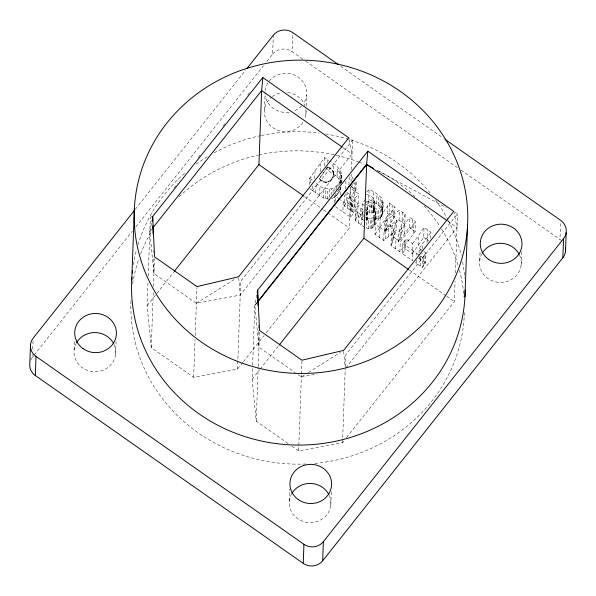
<?xml version="1.0" encoding="UTF-8"?>
<svg xmlns="http://www.w3.org/2000/svg" width="596" height="596" viewBox="0 0 596 596"><rect width="100%" height="100%" fill="white"/><g stroke="black" fill="none" stroke-linecap="round" stroke-linejoin="round"><path stroke-width="0.45" stroke-dasharray="2.98 2.23" d="M383.049 201.843C383.839 206.797 378.073 210.91 373.729 208.131L373.364 218.158C377.7 220.93 383.474 216.817 382.684 211.871C382.543 206.805 384.651 200.614 380.308 196.68C377.216 193.432 373.148 191.346 369.125 189.498L365.557 193.305M30.679 360.23A13.902 13.052 2.1 0 1 32.445 357.257L32.549 354.531M32.743 349.07L33.048 340.89M74.157 349.807L74.485 340.718M115.579 354.471L116.049 341.739M242.714 362.51L237.528 369.051L193.655 377.298L151.235 347.557L147.108 305.651L147.994 281.603M148.195 276.052L150.334 217.816L152.636 214.903M151.235 347.557L153.306 291.139M153.47 286.512L154.491 258.709M193.655 377.298L195.041 339.377M195.183 335.675L196.948 287.525M237.528 369.051L240.754 281.208L352.556 140.149L349.517 138.019M288.039 443.476L256.22 421.171L252.101 379.265L252.577 366.235M252.615 365.311L254.812 305.271L256.988 293.694M264.52 109.634L265.153 92.358M256.22 421.171L258.187 367.523M258.224 366.6L259.483 332.322M266.844 61.522L272.618 54.243L273.318 35.238M302.723 59.093L292.062 51.621L292.763 32.616M289.358 500.7L289.79 488.884M305.942 114.298L306.113 109.753M306.247 106.118L306.642 95.204M343.668 441.211L342.521 442.664L298.641 450.911L301.427 375.063M301.457 374.132L301.934 361.139M309.399 184.648L309.637 178.271L324.485 157.59L328.761 160.637M310.754 182.935L310.993 176.558M329.134 199.176L323.494 198.043L312.46 190.467L312.624 185.915M314.703 178.554L314.971 171.261M315.768 192.895L316.141 182.868C322.183 190.109 334.498 191.808 339.266 182.398C345.665 173.838 337.336 164.66 329.461 161.121M319.314 178.874L327.755 166.738C341.15 171.298 328.105 190.377 319.314 178.874L327.755 166.738M320.425 171.469L320.723 163.267M319.627 195.697L320 185.676M321.907 180.826L319.337 178.398M324.187 165.792L324.485 157.59M323.725 181.922L321.922 180.35M323.494 198.043L323.859 188.016M325.319 182.495L325.341 182.018L323.74 181.445M325.304 198.751L325.669 188.731M327.077 166.954L326.981 169.689C331.741 173.548 338.692 176.17 340.785 182.451M327.249 162.395L327.346 159.661M326.846 182.547L326.861 182.071C330.467 181.355 332.948 177.876 333.596 174.412L333.574 174.896M327.204 199.146L327.569 189.118M328.426 182.085L328.448 181.609M333.551 172.855L333.536 173.332L332.233 170.665L329.61 167.923M329.201 197.358L329.499 189.155M329.99 181.109L330.005 180.633M331.428 179.619L331.45 179.143M331.152 195.183L331.383 188.805M332.233 170.665L332.248 170.18M332.426 178.137L332.449 177.66M333.082 171.901L333.097 171.424M333.179 176.528L333.194 176.051M333.335 174.077L333.7 164.049M333.052 192.65L333.216 188.09M334.17 202.953L334.438 195.667L339.564 199.235M331.629 198.595L334.624 197.045L334.691 195.22M334.855 190.66L334.989 187.017M335.451 201.344L335.719 194.058L339.452 189.081M334.624 197.045L336.263 195.689L336.368 192.955M336.502 189.304L336.636 185.661M337.031 176.938L337.396 166.91M336.263 195.689L337.701 194.11L337.805 191.376M337.969 186.816L338.074 184.082M339.087 179.038L339.452 169.018M337.701 194.11L338.893 192.419L339.027 188.776M339.161 185.132L339.266 182.398M338.893 192.419L339.854 190.66L339.921 188.843M340.085 184.283L340.219 180.64M340.241 180.99L340.607 170.963M340.249 194.952L340.517 187.658L341.508 186.28M340.756 183.426L341.15 172.423M341.128 183.523L341.463 173.92M341.27 182.778L341.538 175.485M330.78 505.363L331.279 491.722M347.081 192.434L346.716 202.454L354.866 208.175L355.231 198.148L347.081 192.434L344.518 195.942L354.3 202.729L353.935 212.757L350.686 217.339L342.856 211.804L343.221 201.776L340.294 199.742M353.935 212.757L344.153 205.97L344.518 195.942M345.635 189.193L345.933 180.99M347.237 208.183L347.61 198.155M348.928 185.013L349.234 176.811M349.018 204.003L349.383 193.976M349.897 197.946L350.262 187.919L354.285 182.532L353.912 192.56L349.897 197.946L358.129 203.713L354.866 208.175M266.345 332.695L349.338 227.992L350.828 187.293M351.029 181.743L351.305 174.345M351.476 169.718L352.556 140.149M350.321 210.343L350.694 200.316M350.686 217.339L351.059 207.319L354.3 202.729M342.521 442.664L345.233 368.671M345.3 366.823L345.74 354.829L457.549 213.763L454.286 212.012M351.551 205.776L351.923 195.756M351.431 211.096L351.796 201.068M353.912 192.56L355.961 189.938L352.571 187.606L352.705 183.963M352.877 179.403L352.944 177.586L350.031 175.507M352.534 211.848L352.906 201.82M354.337 201.172L354.702 191.145L350.262 187.919M355.454 190.586L355.819 180.558M355.961 189.938L356.334 179.917M364.841 227.493L355.179 220.49L355.544 210.463L358.047 205.404L360.692 207.989L364.752 210.731M355.179 220.49L355.76 219.388L356.125 209.36M355.76 219.388L357.682 215.432L358.047 205.404M358.129 203.713L358.494 193.693L354.702 191.145M358.203 223.053L358.576 213.033L355.544 210.463M363.702 220.371L360.327 218.017L360.692 207.989M361.101 225.236L361.474 215.208L358.576 213.033M364.357 215.484L361.839 214.016L362.212 203.996L365.415 199.243M362.346 219.589L362.711 209.561M366.927 207.266L367.784 209.68L366.361 210.962L365.989 220.989L367.419 219.708L366.562 217.294L366.927 207.266L365.274 205.911M366.622 220.758L366.987 210.731M365.825 217.726L367.054 218.248L366.689 228.268C369.796 229.572 373.573 228.074 374.78 224.893C375.085 219.455 377.126 212.988 373.729 208.131M367.106 220.341L367.553 208.093M366.555 194.542C375.912 196.166 376.128 204.726 373.752 212.414L371.42 213.219L367.635 211.342L368.008 201.314L366.711 200.278M367.419 219.708L367.821 208.92M374.266 211.237L373.215 208.555L368.574 205.471L369.125 189.498M368.44 228.678L368.805 218.657L367.054 218.248M369.736 212.616L370.101 202.588L368.008 201.314M370.056 228.7L370.421 218.68C373.148 218.292 375.294 215.841 375.51 213.13M371.42 213.219L371.785 203.191L370.101 202.588M371.77 207.289L372.142 197.269M371.502 228.313L371.874 218.285M382.684 211.871C381.701 206.961 377.104 203.996 373.111 201.634L373.476 191.607M372.746 213.152L373.111 203.124L374.631 201.217M373.215 208.555L373.58 198.528M372.768 227.553L373.141 217.533M373.752 212.414L374.117 202.387M374.065 209.911L374.43 199.883M373.848 226.473L374.221 216.445M375.145 223.15L374.363 219.835L374.735 209.814M374.78 224.893L375.145 214.865M374.944 221.384L375.309 211.356M375.212 218.844L375.584 208.816M383.75 240.523L384.115 230.496L396.936 220.073L396.571 230.101L383.75 240.523L375.033 234.407L375.398 224.387L389.412 203.109L394.984 207.021L394.619 217.041L384.286 231.963L384.651 221.943L394.984 207.021M376.612 203.825L376.977 193.804M376.806 219.03L377.171 209.01M378.356 205.18L378.721 195.16M378.475 218.792L378.847 208.771M379.943 206.708L380.308 196.68M379.98 218.032L380.345 208.011M379.592 237.566L379.965 227.538L375.398 224.387M375.033 234.407L379.913 227.307L380.285 217.279M381.261 208.362L381.626 198.334M381.261 216.788L381.626 206.767M382.192 210.097L382.565 200.07M382.185 215.268L382.558 205.248M382.669 213.614L383.042 203.586M384.286 231.963L385.56 230.853L385.925 220.825L399.394 210.112L405.168 214.158L404.803 224.185L398.486 241.969L409.325 227.352L409.69 217.331L415.539 221.429L415.174 231.457L399.894 251.84L391.036 245.634L391.408 235.606L396.936 220.073M385.605 238.847L385.97 228.827M385.56 230.853L386.186 230.339L386.551 220.311M379.913 227.307L387.087 216.37L387.46 206.343M387.102 227.635L387.475 217.607M387.087 216.37L389.046 213.137L389.412 203.109M388.316 236.791L388.689 226.763M386.186 230.339L390.715 226.838L391.08 216.81M394.619 217.041L391.84 215.141L392.205 205.113M391.81 234.131L392.175 224.103M391.036 245.634L392.004 243.198L392.369 233.178M393.181 218.948L393.546 208.928M392.004 243.198L393.114 239.689L393.487 229.661M393.114 239.689L394.686 234.936L395.059 224.908M395.662 248.83L396.027 238.802L391.408 235.606M390.715 226.838L399.029 220.133L399.394 210.112M398.486 241.969L398.851 231.941L405.168 214.158M399.834 240.322L400.207 230.294L409.69 217.331M399.894 251.84L400.259 241.82L415.539 221.429M401.153 234.571L401.525 224.543M404.803 224.185L401.98 222.248L402.345 212.221M402.635 243.481L413.013 250.715L412.648 260.743L402.27 253.509L402.635 243.481L406.018 238.884L412.551 243.712L412.179 253.74L405.652 248.905L406.018 238.884M404.669 233.855L405.034 223.828M402.27 253.509L404.438 250.588L404.811 240.56M415.174 231.457L412.253 229.46L412.626 219.432M413.587 233.394L413.952 223.373M423.875 251.497L425.991 252.883L425.626 262.91L422.273 267.537L416.5 263.462L416.634 259.819M416.798 255.259L416.865 253.434L413.013 250.715M412.179 253.74L418.362 245.329L418.735 235.301L424.039 227.389L430.945 232.231L430.714 238.616M425.626 262.91L418.884 258.433L418.951 256.615M419.085 252.965L419.249 248.413L430.945 232.231M419.979 259.2L420.076 256.466M420.277 250.998L420.344 249.18L419.249 248.413M420.255 266.092L420.62 256.071L422.646 257.509L422.273 267.537M422.475 248.845L422.676 243.377M418.362 245.329L423.667 237.417L424.039 227.389M423.316 266.032L423.689 256.012L425.991 252.883M424.747 264.065L425.112 254.038M427.049 242.557L427.25 237.089M428.576 240.881L427.243 239.965L427.608 229.937M346.552 437.576L454.323 301.606L455.068 281.26M455.374 272.931L457.549 213.763M479.72 260.526L480.085 250.529M521.142 265.19L521.679 250.64M561.998 241.201A13.902 13.052 2.1 0 0 559.972 239.465L560.605 222.189M349.137 139.613L352.05 153.999L240.24 295.057L196.367 303.304L153.947 273.564L149.827 231.658L152.002 220.08M340.994 187.166L339.854 190.66M394.686 234.936L396.571 230.101M361.839 214.016L363.672 211.304M418.884 258.433L422.311 253.404M422.646 257.509L423.689 256.012M404.438 250.588L405.652 248.905M344.153 205.97L346.716 202.454M355.231 198.148L358.494 193.693M412.551 243.712L418.735 235.301M135.337 209.278L245.604 70.194M32.445 357.257L33.599 355.797M34.181 355.074L132.327 231.241M135.791 226.875L263.38 65.895M173.958 188.001L177.422 183.635M198.17 157.463L201.046 153.828M222.949 126.196L225.251 123.29M247.727 94.928L249.456 92.752M149.827 231.658L152.129 228.752M147.108 305.651L173.622 272.208M257.122 302.366L254.812 305.271L258.94 347.177L295.296 372.671M257.1 302.842L254.797 305.748L254.954 306.672M243.295 361.779L264.043 335.608M252.101 379.265L259.595 369.818M260.169 369.088L278.608 345.822M345.807 367.941L457.035 227.612L454.122 213.226M398.851 231.941L400.207 230.294M365.192 203.333L368.753 199.526L373.111 201.634M384.651 221.943L385.925 220.825M196.367 303.304L235.495 278.749M298.328 374.795L301.353 376.918L304.489 374.951M308.4 372.5L340.48 352.363M301.353 376.918L316.893 373.997M371.785 203.191L373.111 203.124M365.601 210.977L366.361 210.962M368.805 218.657L370.421 218.68M325.341 182.018L326.861 182.071M366.19 204.57L368.574 205.471M376.955 170.277L446.151 207.617M362.212 203.996L364.722 205.464M361.474 215.208L363.716 216.564M327.74 167.215L329.595 168.4M420.344 249.18L423.167 251.035M309.637 178.271L314.815 181.899M309.905 188.731L312.46 190.467M335.533 206.708L342.856 211.804M340.711 66.223L443.461 138.227M305.763 61.224L457.989 167.96M461.028 170.091L559.972 239.465M342.931 147.607L352.05 153.999M447.916 221.213L457.035 227.612M416.865 253.434L419.122 255.013M304.504 196.561L322.741 209.345M323.501 209.881L349.338 227.992M409.497 270.174L445.964 295.743M446.724 296.279L454.323 301.606M291.824 446.136L298.641 450.911M343.221 201.776L351.059 207.319M415.218 262.553L416.5 263.462M396.027 238.802L400.259 241.82M379.965 227.538L384.115 230.496M423.667 237.417L427.243 239.965M351.118 186.57L352.571 187.606M409.325 227.352L412.253 229.46M399.029 220.133L401.98 222.248M389.046 213.137L391.84 215.141M365.043 209.27L367.635 211.342M357.682 215.432L360.327 218.017M373.364 218.158L374.363 219.835M343.691 351.312L345.069 366.845M238.705 277.699L240.24 295.057M258.44 325.096L258.567 330.616M258.59 331.532L258.94 347.177M153.433 250.558L153.477 252.399M153.619 258.843L153.947 273.564M464.381 312.52A166.805 156.651 2.1 0 1 314.874 463.397M305.808 464.008A166.805 156.651 2.1 0 1 131.06 299.065M132.662 283.77A166.805 156.651 2.1 0 1 138.861 258.865M140.611 254.015A166.805 156.651 2.1 0 1 151.868 230.749M179.083 196.799A166.805 156.651 2.1 0 1 258.031 155.154M258.917 154.953A166.805 156.651 2.1 0 1 358.129 161.762M358.978 162.075A166.805 156.651 2.1 0 1 364.022 164.064M378.698 170.925A166.805 156.651 2.1 0 1 416.895 198.475M424.263 206.067A166.805 156.651 2.1 0 1 439.788 226.137M441.658 229.073A166.805 156.651 2.1 0 1 458.041 265.205M459.456 270.159A166.805 156.651 2.1 0 1 464.031 297.143M133.362 264.676A166.805 156.651 2.1 0 1 136.559 249.612M137.974 244.665A166.805 156.651 2.1 0 1 185.684 172.393M196.114 164.183A166.805 156.651 2.1 0 1 207.222 156.793M214.188 152.785A166.805 156.651 2.1 0 1 260.504 135.665M261.391 135.478A166.805 156.651 2.1 0 1 319.247 133.064M325.55 133.958A166.805 156.651 2.1 0 1 430.692 193.625M435.52 199.861A166.805 156.651 2.1 0 1 447.954 219.782M448.356 220.557A166.805 156.651 2.1 0 1 461.2 255.23M462.615 261.935A166.805 156.651 2.1 0 1 464.731 278.049M519.563 255.155A20.853 19.579 2.1 0 1 499.865 282.43A20.853 19.579 2.1 0 1 481.784 254.023M305.852 109.187A20.853 19.579 2.1 0 1 304.623 119.252M302.991 122.299A20.853 19.579 2.1 0 1 271.739 126.836A20.853 19.579 2.1 0 1 271.575 97.111M272.275 96.567A20.853 19.579 2.1 0 1 281.282 92.723M287.615 92.522A20.853 19.579 2.1 0 1 305.01 105.857M114 344.436A20.853 19.579 2.1 0 1 94.295 371.718A20.853 19.579 2.1 0 1 76.213 343.303M329.201 495.328A20.853 19.579 2.1 0 1 309.495 522.603A20.853 19.579 2.1 0 1 291.422 494.196M265.22 90.54A20.853 19.579 2.1 0 1 293.172 74.537A20.853 19.579 2.1 0 1 303.2 103.92M301.531 105.932A20.853 19.579 2.1 0 1 294.223 110.878M288.986 112.257A20.853 19.579 2.1 0 1 265.309 95.651M272.618 54.243A13.902 13.052 2.1 0 1 292.062 51.621"/><path stroke-width="0.89" d="M30.5 344.436L29.8 363.53A13.902 13.052 2.1 0 0 35.328 375.532L303.237 563.384A13.902 13.052 2.1 0 0 322.682 560.762L562.855 257.74A13.902 13.052 2.1 0 0 565.44 248.063M35.328 375.532L36.028 356.438A13.902 13.052 2.1 0 1 33.145 338.163L134.182 210.731M131.761 279.971L134.383 208.362M174.196 271.478L258.917 164.593L261.629 90.599L262.821 77.547L348.772 137.81L238.624 276.782L196.978 286.594L154.558 256.854L152.673 216.512L262.821 77.547M303.237 563.384L303.938 544.282L36.028 356.438M322.682 560.762L323.382 541.66L563.555 238.646A13.902 13.052 2.1 0 0 560.672 220.371L444.981 139.3M279.189 345.091L363.903 238.206L366.622 164.213L367.806 151.161L453.765 211.424L343.609 350.396L301.971 360.207L259.551 330.467L257.658 290.125L367.806 151.161M464.94 296.838L467.569 225.228A166.805 156.651 2.1 0 0 224.789 77.1A166.805 156.651 2.1 0 0 210.567 348.057A166.805 156.651 2.1 0 0 467.569 225.228M562.855 257.74L563.555 238.646M565.5 251.467L566.2 232.373M152.338 218.292L152.673 216.512L152.77 221.116M257.159 292.8L257.658 290.125L257.718 292.889M246.759 68.734L273.318 35.238A13.902 13.052 2.1 0 1 292.763 32.616L338.431 64.621M152.703 228.022L261.629 90.599L342.171 147.07M257.695 301.636L366.622 164.213L447.156 220.684M257.681 302.112L366.6 164.69L373.699 168.519M258.917 164.593L303.744 196.024M363.903 238.206L408.737 269.638M257.763 294.729L258.008 305.77M152.874 225.713L153.06 233.997M465.141 290.006A166.805 156.651 2.1 0 1 292.413 444.944A166.805 156.651 2.1 0 1 131.917 277.416M132.275 273.154A166.805 156.651 2.1 0 1 132.55 270.606M482.209 253.263A20.853 19.579 2.1 0 1 501.005 243.287A20.853 19.579 2.1 0 1 519.183 254.38M76.646 342.544A20.853 19.579 2.1 0 1 95.442 332.568A20.853 19.579 2.1 0 1 113.62 343.668M291.846 493.436A20.853 19.579 2.1 0 1 310.643 483.46A20.853 19.579 2.1 0 1 328.821 494.553M323.382 541.66A13.902 13.052 2.1 0 1 303.938 544.282M298.343 499.612A20.853 19.579 2.1 0 0 331.48 486.269A20.853 19.579 2.1 0 0 302.477 465.93A20.853 19.579 2.1 0 0 298.343 499.612M83.142 348.72A20.853 19.579 2.1 0 0 116.28 335.377A20.853 19.579 2.1 0 0 87.277 315.038A20.853 19.579 2.1 0 0 83.142 348.72M488.713 259.439A20.853 19.579 2.1 0 0 521.843 246.096A20.853 19.579 2.1 0 0 492.847 225.757A20.853 19.579 2.1 0 0 488.713 259.439"/></g></svg>
